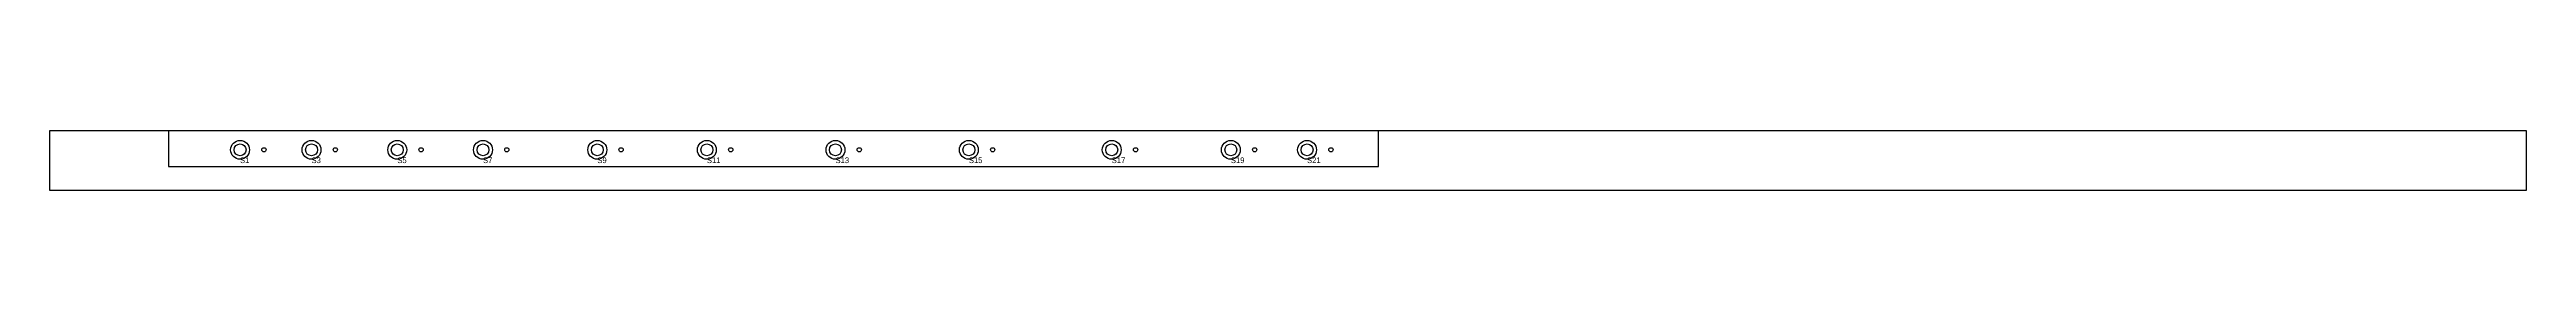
# Model space of a CAD drawing. Header units: inches. Extents: x 0 to 52, y 0 to 1.2.
import ezdxf

# ---------------------------------------------------------------- set-up
doc = ezdxf.new("R2010")
doc.units = ezdxf.units.IN
for name, color, linetype in [('CHANNEL', 3, 'Continuous'), ('CUT', 7, 'Continuous'), ('DRILL', 5, 'Continuous'), ('SIDE', 2, 'Continuous'), ('TEXT', 8, 'Continuous')]:
    doc.layers.add(name, color=color, linetype=linetype)

msp = doc.modelspace()

# ---------------------------------------------------------------- linework, layer by layer
at = {"layer": 'CHANNEL'}
msp.add_lwpolyline([(2.5, 0.5), (27.9, 0.5), (27.9, 1.25), (2.5, 1.25)], close=True, dxfattribs=at)
at = {"layer": 'CUT'}
msp.add_lwpolyline([(0, 0), (52, 0), (52, 1.25), (0, 1.25)], close=True, dxfattribs=at)
at = {"layer": 'DRILL'}
for centre in [(4.5, 0.85), (6, 0.85), (7.8, 0.85), (9.6, 0.85), (12, 0.85), (14.3, 0.85), (17, 0.85), (19.8, 0.85), (22.8, 0.85), (25.3, 0.85), (26.9, 0.85)]:
    msp.add_circle(centre, 0.045, dxfattribs=at)
at = {"layer": 'SIDE'}
for centre, radius in [((4, 0.85), 0.198), ((5.5, 0.85), 0.198), ((7.3, 0.85), 0.198), ((9.1, 0.85), 0.198), ((11.5, 0.85), 0.198), ((13.8, 0.85), 0.198), ((16.5, 0.85), 0.198), ((19.3, 0.85), 0.198), ((22.3, 0.85), 0.198), ((24.8, 0.85), 0.198), ((26.4, 0.85), 0.198), ((4, 0.85), 0.125), ((5.5, 0.85), 0.125), ((7.3, 0.85), 0.125), ((9.1, 0.85), 0.125), ((11.5, 0.85), 0.125), ((13.8, 0.85), 0.125), ((16.5, 0.85), 0.125), ((19.3, 0.85), 0.125), ((22.3, 0.85), 0.125), ((24.8, 0.85), 0.125), ((26.4, 0.85), 0.125)]:
    msp.add_circle(centre, radius, dxfattribs=at)

# ---------------------------------------------------------------- texts
at = {"layer": 'TEXT'}
for s, p in [('S1', (4, 0.57)), ('S3', (5.5, 0.57)), ('S5', (7.3, 0.57)), ('S7', (9.1, 0.57)), ('S9', (11.5, 0.57)), ('S11', (13.8, 0.57)), ('S13', (16.5, 0.57)), ('S15', (19.3, 0.57)), ('S17', (22.3, 0.57)), ('S19', (24.8, 0.57)), ('S21', (26.4, 0.57))]:
    msp.add_text(s, height=0.12, dxfattribs=at).set_placement(p)

doc.saveas('drawing.dxf')
